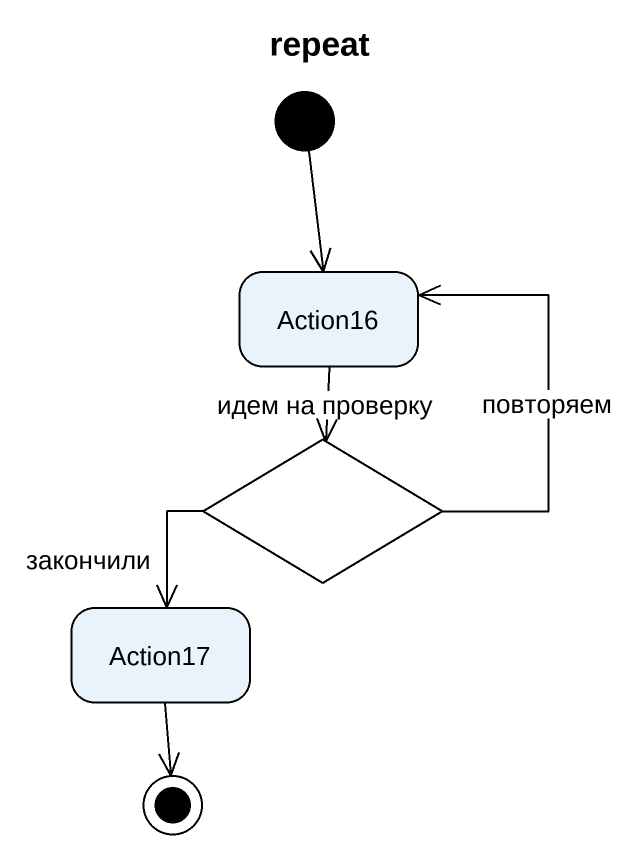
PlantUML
@startuml
title repeat
hide empty description
state Action16
state choice1 <<choice>>
state Action17
[*] --> Action16
Action16 --> choice1 : идем на проверку
choice1 -up-> Action16 : повторяем
choice1 --> Action17 : закончили
Action17 --> [*]
@enduml
